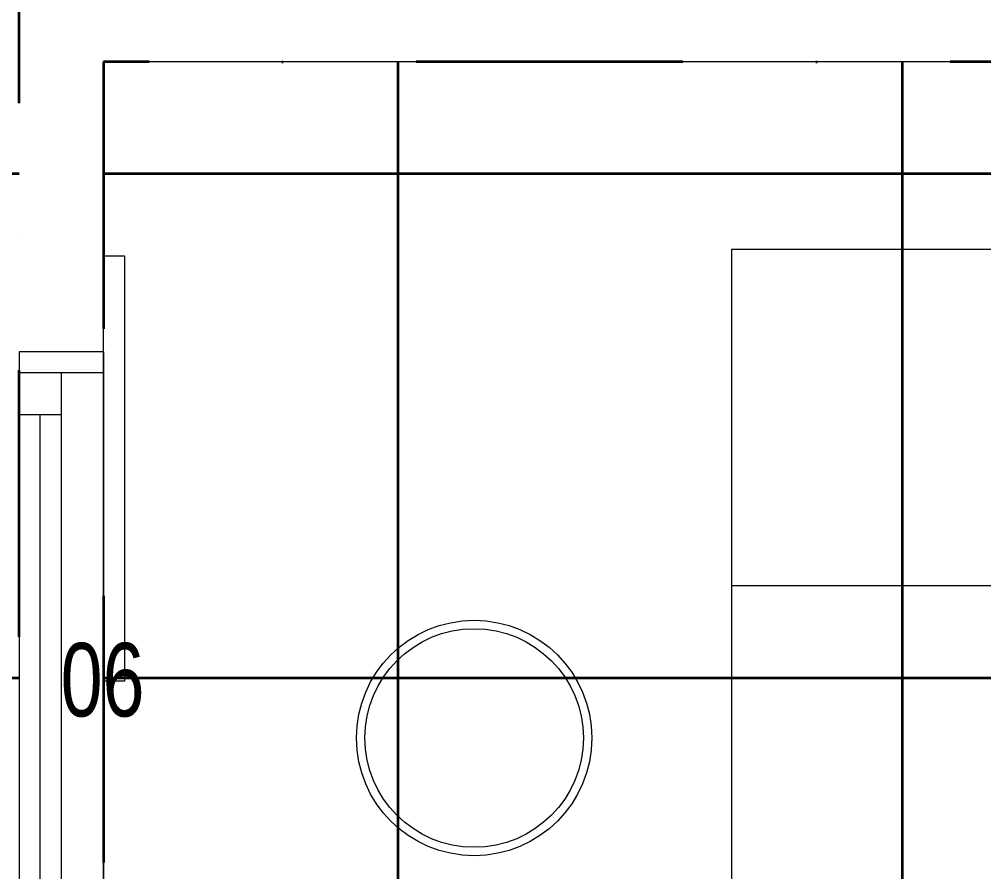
# Model space of a CAD drawing. Header units: inches. Extents: x -246178 to 57169, y -29325 to 19878.
# Drawn here: x 31350 to 32497, y -8031 to -7017 of the extents above; entities that cross this region are included whole.
import ezdxf

# ---------------------------------------------------------------- set-up
doc = ezdxf.new("R2010")
doc.units = ezdxf.units.IN
doc.header["$LTSCALE"] = 25
doc.header["$MEASUREMENT"] = 0
doc.linetypes.add('00-Ground Floor$0$HIDDEN', pattern=[9.525, 6.35, -3.175])
doc.linetypes.add('DASHDOT', pattern=[25.4, 12.7, -6.35, 0, -6.35])
doc.layers.get('0').update_dxf_attribs({"color": 8})
for name, color, linetype, lineweight in [('00-Ground Floor$0$72_EGR_EQP_TAG', 142, 'Continuous', 5), ('00-Ground Floor$0$Aluminum', 251, 'Continuous', 5), ('00-Ground Floor$0$LOADING', 253, 'Continuous', 5), ('00-Ground Floor$0$Walls', 251, 'Continuous', 5), ('E-LITE-CLNG-CNDT', 6, 'DASHDOT', 35)]:
    doc.layers.add(name, color=color, linetype=linetype, lineweight=lineweight)
doc.styles.add('00-Ground Floor$0$X3G_ENTITY_257CFD', font='swisscl.ttf', dxfattribs={"height": 200})

# ---------------------------------------------------------------- blocks, each defined once
blk = doc.blocks.new('00-Ground Floor$0$GF21043-P')
at = {"color": 0}
for p, q in [((-0.8, 0.75), (-0.8, 0)), ((-0.8, 0), (0.8, 0))]:
    blk.add_line(p, q, dxfattribs=at)
at = {"color": 0, "linetype": '00-Ground Floor$0$HIDDEN'}
blk.add_line((-0.4, 0.6), (-0.4, 0), dxfattribs=at)
blk = doc.blocks.new('00-Ground Floor$0$WM00001-P')
at = {"layer": '00-Ground Floor$0$LOADING'}
for radius in [0.14, 0.13]:
    blk.add_circle((0, 0), radius, dxfattribs=at)
blk = doc.blocks.new('00-Ground Floor$0$A$C37be4daf')
at = {"layer": '00-Ground Floor$0$Aluminum'}
for p, q in [((1416, 598.2), (216, 598.2)), ((1341, 548.2), (1341, 598.2)), ((1391, 498.2), (1391, 598.2)), ((291, 573.2), (1341, 573.2)), ((1391, 548.2), (241, 548.2)), ((1416, 498.2), (216, 498.2))]:
    blk.add_line(p, q, dxfattribs=at)
at = {"layer": '00-Ground Floor$0$Walls'}
blk.add_line((1416, 498.2), (1416, 598.2), dxfattribs=at)
blk = doc.blocks.new('00-Ground Floor$0$A$Ce9e1c4c3')
at = {"color": 254}
for p, q in [((-68650.5, -13467.4, 0), (-68650.5, -2875.8, 0)), ((-64050.5, -7067.4, 0), (-68550.5, -7067.4, 0)), ((-68550.5, -7067.4, 0), (-68550.5, -10217.4, 0))]:
    blk.add_line(p, q, dxfattribs=at)
at = {"color": 254, "linetype": 'Continuous'}
for p, q in [((-68200, -10217.4), (-68200, -7067.4)), ((-67600, -10217.4), (-67600, -7067.4)), ((-70450.5, -7200), (-68650.5, -7200)), ((-68550.5, -7200), (-64050.5, -7200)), ((-70450.5, -7800), (-68650.5, -7800)), ((-68550.5, -7800), (-64050.5, -7800))]:
    blk.add_line(p, q, dxfattribs=at)
blk = doc.blocks.new('00-Ground Floor')
at = {"layer": '00-Ground Floor$0$LOADING', "elevation": 0}
blk.add_lwpolyline([(31474.5, -7804.1), (31449.5, -7804.1), (31449.5, -7298.1), (31474.5, -7298.1), (31474.5, -7804.1)], dxfattribs=at)
at = {"layer": '00-Ground Floor$0$Walls'}
for p in [(31449.5, -8857.4, 0), (35949.5, -7067.4, 0)]:
    blk.add_line(p, (31449.5, -7067.4, 0), dxfattribs=at)
at = {"color": 254}
blk.add_blockref('00-Ground Floor$0$A$Ce9e1c4c3', (100000, 0), dxfattribs=at)
at = {"rotation": 90}
blk.add_blockref('00-Ground Floor$0$A$C37be4daf', (31947.7, -8828.4, 0), dxfattribs=at)
at = {"layer": '00-Ground Floor$0$LOADING', "extrusion": (-2.34731e-18, 2.24019e-05, 1), "xscale": 1000, "yscale": 1000, "zscale": 1000, "rotation": 270}
blk.add_blockref('00-Ground Floor$0$GF21043-P', (32196.8, -8090.7, -0.2), dxfattribs=at)
at = {"layer": '00-Ground Floor$0$LOADING', "extrusion": (2.24019e-05, 2.34804e-18, -1), "xscale": -1000, "yscale": 1000, "zscale": 1000, "rotation": 359.9999999999996}
blk.add_blockref('00-Ground Floor$0$WM00001-P', (-31890.5, -7871.7, 0.7), dxfattribs=at)
at = {"layer": '00-Ground Floor$0$72_EGR_EQP_TAG', "insert": (31448.6, -7758.6, 0), "char_height": 87.47, "attachment_point": 2, "style": '00-Ground Floor$0$X3G_ENTITY_257CFD'}
blk.add_mtext('06', dxfattribs=at)

msp = doc.modelspace()

# ---------------------------------------------------------------- block references
at = {"layer": 'E-LITE-CLNG-CNDT'}
msp.add_blockref('00-Ground Floor', (0, 0), dxfattribs=at)

doc.saveas('drawing.dxf')
